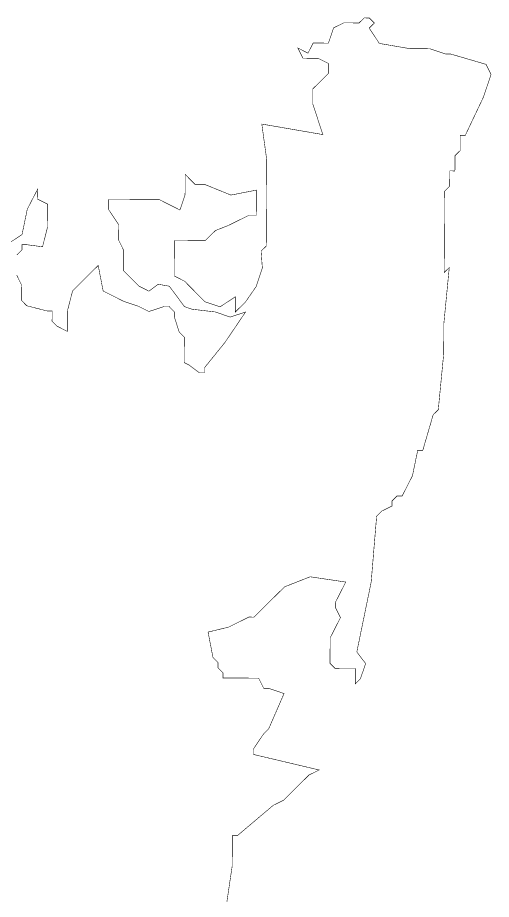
# Model space of a CAD drawing. Header units: metres. Extents: x 317826 to 321990, y 1856855 to 1863663.
# Drawn here: x 320190 to 321990, y 1860309 to 1863663 of the extents above; entities that cross this region are included whole.
import ezdxf

# ---------------------------------------------------------------- set-up
doc = ezdxf.new("R2010")
doc.units = ezdxf.units.M

msp = doc.modelspace()

# ---------------------------------------------------------------- linework, layer by layer
at = {"color": 6, "const_width": 2, "flags": 128}
for points in [[(320186.7, 1862683.4), (320205.9, 1862644.6), (320205.6, 1862586.6), (320224.8, 1862567.1), (320302, 1862547.3), (320321.3, 1862547.2), (320321.1, 1862508.5), (320340.3, 1862489.1), (320378.9, 1862469.5), (320379.3, 1862546.9), (320399.1, 1862624.1), (320496.3, 1862720.3), (320515.1, 1862623.4), (320592.2, 1862584.4), (320650.1, 1862564.7), (320688.7, 1862545.1), (320746.8, 1862564.1), (320766.1, 1862564), (320785.4, 1862544.6), (320785.3, 1862525.3), (320804.3, 1862467.1), (320823.5, 1862447.7), (320822.9, 1862351), (320842.2, 1862341.2), (320880.7, 1862312.1), (320900.1, 1862312), (320900.2, 1862331.3), (320978, 1862427.5), (321056.1, 1862543.1), (320998, 1862524.1), (320940, 1862543.7), (320853.1, 1862553.9), (320824.1, 1862563.7), (320766.6, 1862641.4), (320724.4, 1862648.8), (320689.1, 1862622.5), (320650.6, 1862642), (320592.9, 1862700.4), (320593.3, 1862777.7), (320574.2, 1862816.5), (320574.6, 1862874.5), (320536.2, 1862932.7), (320536.2, 1862971.4), (320729.7, 1862970.3), (320806.9, 1862931.2), (320826.5, 1862989.1), (320827, 1863066.4), (320865.4, 1863027.5), (320904.1, 1863027.3), (321000.6, 1862988.1), (321097.3, 1863006.9), (321096.8, 1862910.2), (321067.8, 1862910.4), (320990.2, 1862872.2), (320941.8, 1862853.1), (320902.9, 1862814.6), (320786.9, 1862815.3), (320786.2, 1862680), (320824.7, 1862660.4), (320901.6, 1862582.6), (320959.5, 1862562.9), (321017.7, 1862601.3), (321017.4, 1862543.3), (321056.3, 1862581.8), (321096.4, 1862640), (321120.1, 1862711), (321115.4, 1862774.7), (321134.8, 1862794), (321136.7, 1863122.7), (321118.1, 1863258.2), (321349.9, 1863218.2), (321311.9, 1863334.4), (321312.2, 1863392.4), (321370.6, 1863450), (321370.6, 1863488.8), (321332.2, 1863508.3), (321274.2, 1863508.6), (321255.1, 1863547.4), (321293.6, 1863527.8), (321313.2, 1863566.4), (321371.2, 1863566), (321390.9, 1863624), (321429.6, 1863643.1), (321487.7, 1863642.8), (321507.1, 1863662), (321526.4, 1863661.8), (321545.7, 1863642.4), (321526.2, 1863623.2), (321564.5, 1863564.9), (321680.4, 1863545), (321757.8, 1863544.5), (321815.7, 1863524.9), (321835, 1863524.8), (321970.1, 1863485.3), (321989.2, 1863446.5), (321959.8, 1863359.7), (321891.2, 1863215.1), (321871.9, 1863215.2), (321871.6, 1863157.2), (321852.2, 1863137.9), (321851.8, 1863079.9), (321832.5, 1863080.1), (321832.1, 1863022.1), (321812.7, 1863002.9), (321811, 1862693.5), (321830.4, 1862712.7), (321809.9, 1862500.1), (321809.2, 1862384.1), (321788.7, 1862171.6), (321769.2, 1862152.4), (321729.8, 1862017.2), (321710.5, 1862017.3), (321690.6, 1861920.7), (321651.5, 1861843.6), (321632.2, 1861843.8), (321612.7, 1861824.5), (321612.6, 1861805.2), (321573.8, 1861786.1), (321554.4, 1861766.8), (321533.6, 1861515.6), (321479.1, 1861250.3), (321512.5, 1861206.4), (321492.9, 1861148.4), (321473.5, 1861129.2), (321473.8, 1861187.2), (321396.4, 1861187.7), (321377.2, 1861207.1), (321377.8, 1861303.8), (321416.9, 1861380.9), (321397.7, 1861419.7), (321397.8, 1861439), (321437, 1861516.1), (321301.7, 1861536.2), (321204.8, 1861498.1), (321088.1, 1861382.8), (321068.8, 1861382.9), (320991.3, 1861344.6), (320913.8, 1861325.8), (320932.6, 1861229), (320951.8, 1861209.5), (320951.7, 1861190.2), (320970.9, 1861170.7), (320970.8, 1861151.4), (321106.2, 1861150.6), (321125.3, 1861111.9), (321144.7, 1861111.8), (321202.6, 1861092.1), (321143.8, 1860957.1), (321124.3, 1860937.8), (321085.3, 1860880), (321085.2, 1860860.7), (321336.2, 1860801.3), (321297.4, 1860782.2), (321200.3, 1860686.1), (321161.5, 1860666.9), (321025.4, 1860551.7), (321006.1, 1860551.8), (321005.5, 1860435.8), (320985.4, 1860300.5)], [(320148.7, 1862799.6), (320207, 1862837.9), (320226.8, 1862934.4), (320267, 1863011.9), (320265.7, 1862972.9), (320304.3, 1862953.4), (320303.8, 1862866.4), (320284.9, 1862791.4), (320226.1, 1862799.1), (320206.8, 1862799.2), (320206.7, 1862779.9), (320187.2, 1862760.7)]]:
    msp.add_lwpolyline(points, dxfattribs=at)

doc.saveas('drawing.dxf')
